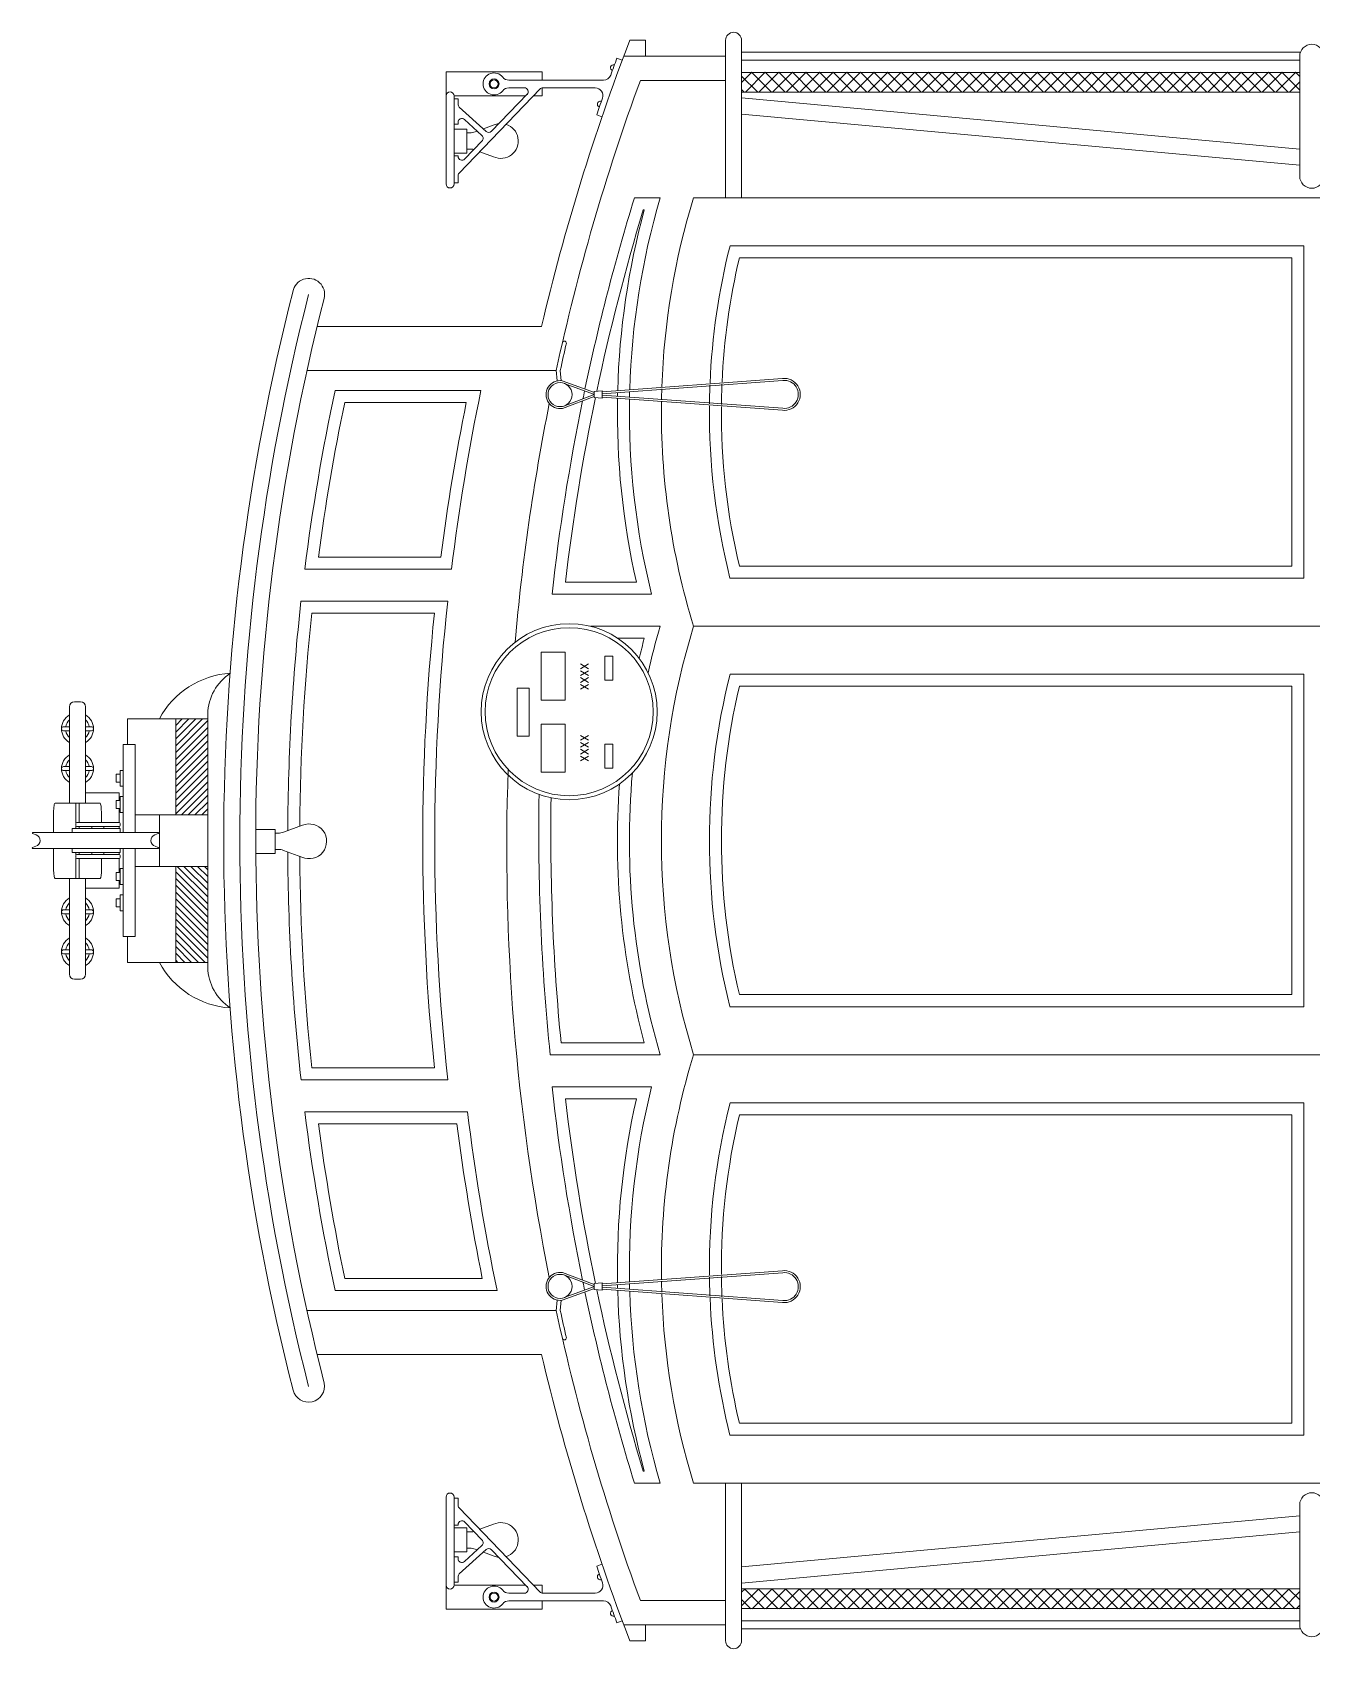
# Model space of a CAD drawing. Header units: inches. Extents: x 0 to 22, y 0 to 17.
# Drawn here: x 17.644 to 19.31, y 13.95 to 16.05 of the extents above; entities that cross this region are included whole.
import ezdxf
from ezdxf.enums import TextEntityAlignment as Align

# ---------------------------------------------------------------- set-up
doc = ezdxf.new("R2010")
doc.units = ezdxf.units.IN
doc.header["$LTSCALE"] = 100
doc.header["$MEASUREMENT"] = 0
doc.linetypes.add('CENTER', pattern=[2, 1.25, -0.25, 0.25, -0.25])
doc.layers.get('0').update_dxf_attribs({"lineweight": 0})
for name, color, linetype, lineweight in [('CARINTERIORBULKHEAD', 7, 'Continuous', 0), ('CARINTERIORCLERESTORY', 7, 'Continuous', 0), ('CARINTERIORREGISTER', 7, 'Continuous', 0), ('CARINTERIORSIDE', 7, 'Continuous', 0), ('CARINTERIORSTRAP', 7, 'Continuous', 0), ('CLERESTORY', 7, 'Continuous', 0), ('ROOFSIGN', 7, 'Continuous', 0), ('TROLLEYPOLE', 7, 'Continuous', 0)]:
    doc.layers.add(name, color=color, linetype=linetype, lineweight=lineweight)
doc.styles.add('STANDARD0', font='TXT.SHX')

# ---------------------------------------------------------------- blocks, each defined once
blk = doc.blocks.new('_X29')
at = {"color": 0, "linetype": 'Continuous'}
for p, q in [((18.5662, 14.0054), (18.5884, 14.0276)), ((18.5662, 14.023), (18.5707, 14.0276)), ((18.5783, 14.0016), (18.5662, 14.0137)), ((18.596, 14.0016), (18.5701, 14.0276)), ((18.5801, 14.0016), (18.6061, 14.0276)), ((18.6137, 14.0016), (18.5877, 14.0276)), ((18.5978, 14.0016), (18.6238, 14.0276)), ((18.6314, 14.0016), (18.6054, 14.0276)), ((18.6155, 14.0016), (18.6414, 14.0276)), ((18.649, 14.0016), (18.6231, 14.0276)), ((18.6332, 14.0016), (18.6591, 14.0276)), ((18.6667, 14.0016), (18.6408, 14.0276)), ((18.6508, 14.0016), (18.6768, 14.0276)), ((18.6844, 14.0016), (18.6584, 14.0276)), ((18.6685, 14.0016), (18.6945, 14.0276)), ((18.7021, 14.0016), (18.6761, 14.0276)), ((18.6862, 14.0016), (18.7121, 14.0276)), ((18.7198, 14.0016), (18.6938, 14.0276)), ((18.7039, 14.0016), (18.7298, 14.0276)), ((18.7374, 14.0016), (18.7115, 14.0276)), ((18.7215, 14.0016), (18.7475, 14.0276)), ((18.7551, 14.0016), (18.7292, 14.0276)), ((18.7392, 14.0016), (18.7652, 14.0276)), ((18.7728, 14.0016), (18.7468, 14.0276)), ((18.7569, 14.0016), (18.7829, 14.0276)), ((18.7905, 14.0016), (18.7645, 14.0276)), ((18.7746, 14.0016), (18.8005, 14.0276)), ((18.8081, 14.0016), (18.7822, 14.0276)), ((18.7923, 14.0016), (18.8182, 14.0276)), ((18.8258, 14.0016), (18.7999, 14.0276)), ((18.8099, 14.0016), (18.8359, 14.0276)), ((18.8435, 14.0016), (18.8175, 14.0276)), ((18.8276, 14.0016), (18.8536, 14.0276)), ((18.8612, 14.0016), (18.8352, 14.0276)), ((18.8453, 14.0016), (18.8712, 14.0276)), ((18.8789, 14.0016), (18.8529, 14.0276)), ((18.863, 14.0016), (18.8889, 14.0276)), ((18.8965, 14.0016), (18.8706, 14.0276)), ((18.8806, 14.0016), (18.9066, 14.0276)), ((18.9142, 14.0016), (18.8883, 14.0276)), ((18.8983, 14.0016), (18.9243, 14.0276)), ((18.9319, 14.0016), (18.9059, 14.0276)), ((18.916, 14.0016), (18.942, 14.0276)), ((18.9496, 14.0016), (18.9236, 14.0276)), ((18.9337, 14.0016), (18.9596, 14.0276)), ((18.9672, 14.0016), (18.9413, 14.0276)), ((18.9514, 14.0016), (18.9773, 14.0276)), ((18.9849, 14.0016), (18.959, 14.0276)), ((18.969, 14.0016), (18.995, 14.0276)), ((19.0026, 14.0016), (18.9766, 14.0276)), ((18.9867, 14.0016), (19.0127, 14.0276)), ((19.0203, 14.0016), (18.9943, 14.0276)), ((19.0044, 14.0016), (19.0303, 14.0276)), ((19.038, 14.0016), (19.012, 14.0276)), ((19.0221, 14.0016), (19.048, 14.0276)), ((19.0556, 14.0016), (19.0297, 14.0276)), ((19.0397, 14.0016), (19.0657, 14.0276)), ((19.0733, 14.0016), (19.0474, 14.0276)), ((19.0574, 14.0016), (19.0834, 14.0276)), ((19.091, 14.0016), (19.065, 14.0276)), ((19.0751, 14.0016), (19.1011, 14.0276)), ((19.1087, 14.0016), (19.0827, 14.0276)), ((19.0928, 14.0016), (19.1187, 14.0276)), ((19.1263, 14.0016), (19.1004, 14.0276)), ((19.1105, 14.0016), (19.1364, 14.0276)), ((19.144, 14.0016), (19.1181, 14.0276)), ((19.1281, 14.0016), (19.1541, 14.0276)), ((19.1617, 14.0016), (19.1357, 14.0276)), ((19.1458, 14.0016), (19.1718, 14.0276)), ((19.1794, 14.0016), (19.1534, 14.0276)), ((19.1635, 14.0016), (19.1894, 14.0276)), ((19.1971, 14.0016), (19.1711, 14.0276)), ((19.1812, 14.0016), (19.2071, 14.0276)), ((19.2147, 14.0016), (19.1888, 14.0276)), ((19.1988, 14.0016), (19.2248, 14.0276)), ((19.2324, 14.0016), (19.2065, 14.0276)), ((19.2165, 14.0016), (19.2425, 14.0276)), ((19.2501, 14.0016), (19.2241, 14.0276)), ((19.2342, 14.0016), (19.2602, 14.0276)), ((19.2678, 14.0016), (19.2418, 14.0276)), ((19.2519, 14.0016), (19.2778, 14.0276)), ((19.2854, 14.0016), (19.2595, 14.0276)), ((19.2696, 14.0016), (19.2917, 14.0238)), ((19.2917, 14.013), (19.2772, 14.0276)), ((19.2872, 14.0016), (19.2917, 14.0061))]:
    blk.add_line(p, q, dxfattribs=at)
blk = doc.blocks.new('_X30')
at = {"color": 0, "linetype": 'Continuous'}
for p, q in [((18.5662, 15.9853), (18.5793, 15.9984)), ((18.5874, 15.9724), (18.5662, 15.9936)), ((18.5711, 15.9724), (18.597, 15.9984)), ((18.6051, 15.9724), (18.5791, 15.9984)), ((18.5887, 15.9724), (18.6147, 15.9984)), ((18.6228, 15.9724), (18.5968, 15.9984)), ((18.6064, 15.9724), (18.6324, 15.9984)), ((18.6404, 15.9724), (18.6145, 15.9984)), ((18.6241, 15.9724), (18.65, 15.9984)), ((18.6581, 15.9724), (18.6322, 15.9984)), ((18.6418, 15.9724), (18.6677, 15.9984)), ((18.6758, 15.9724), (18.6498, 15.9984)), ((18.6594, 15.9724), (18.6854, 15.9984)), ((18.6935, 15.9724), (18.6675, 15.9984)), ((18.6771, 15.9724), (18.7031, 15.9984)), ((18.7112, 15.9724), (18.6852, 15.9984)), ((18.6948, 15.9724), (18.7207, 15.9984)), ((18.7288, 15.9724), (18.7029, 15.9984)), ((18.7125, 15.9724), (18.7384, 15.9984)), ((18.7465, 15.9724), (18.7206, 15.9984)), ((18.7302, 15.9724), (18.7561, 15.9984)), ((18.7642, 15.9724), (18.7382, 15.9984)), ((18.7478, 15.9724), (18.7738, 15.9984)), ((18.7819, 15.9724), (18.7559, 15.9984)), ((18.7655, 15.9724), (18.7915, 15.9984)), ((18.7995, 15.9724), (18.7736, 15.9984)), ((18.7832, 15.9724), (18.8091, 15.9984)), ((18.8172, 15.9724), (18.7913, 15.9984)), ((18.8009, 15.9724), (18.8268, 15.9984)), ((18.8349, 15.9724), (18.8089, 15.9984)), ((18.8185, 15.9724), (18.8445, 15.9984)), ((18.8526, 15.9724), (18.8266, 15.9984)), ((18.8362, 15.9724), (18.8622, 15.9984)), ((18.8703, 15.9724), (18.8443, 15.9984)), ((18.8539, 15.9724), (18.8798, 15.9984)), ((18.8879, 15.9724), (18.862, 15.9984)), ((18.8716, 15.9724), (18.8975, 15.9984)), ((18.9056, 15.9724), (18.8797, 15.9984)), ((18.8893, 15.9724), (18.9152, 15.9984)), ((18.9233, 15.9724), (18.8973, 15.9984)), ((18.9069, 15.9724), (18.9329, 15.9984)), ((18.941, 15.9724), (18.915, 15.9984)), ((18.9246, 15.9724), (18.9506, 15.9984)), ((18.9586, 15.9724), (18.9327, 15.9984)), ((18.9423, 15.9724), (18.9682, 15.9984)), ((18.9763, 15.9724), (18.9504, 15.9984)), ((18.96, 15.9724), (18.9859, 15.9984)), ((18.994, 15.9724), (18.968, 15.9984)), ((18.9776, 15.9724), (19.0036, 15.9984)), ((19.0117, 15.9724), (18.9857, 15.9984)), ((18.9953, 15.9724), (19.0213, 15.9984)), ((19.0294, 15.9724), (19.0034, 15.9984)), ((19.013, 15.9724), (19.0389, 15.9984)), ((19.047, 15.9724), (19.0211, 15.9984)), ((19.0307, 15.9724), (19.0566, 15.9984)), ((19.0647, 15.9724), (19.0388, 15.9984)), ((19.0483, 15.9724), (19.0743, 15.9984)), ((19.0824, 15.9724), (19.0564, 15.9984)), ((19.066, 15.9724), (19.092, 15.9984)), ((19.1001, 15.9724), (19.0741, 15.9984)), ((19.0837, 15.9724), (19.1097, 15.9984)), ((19.1177, 15.9724), (19.0918, 15.9984)), ((19.1014, 15.9724), (19.1273, 15.9984)), ((19.1354, 15.9724), (19.1095, 15.9984)), ((19.1191, 15.9724), (19.145, 15.9984)), ((19.1531, 15.9724), (19.1271, 15.9984)), ((19.1367, 15.9724), (19.1627, 15.9984)), ((19.1708, 15.9724), (19.1448, 15.9984)), ((19.1544, 15.9724), (19.1804, 15.9984)), ((19.1884, 15.9724), (19.1625, 15.9984)), ((19.1721, 15.9724), (19.198, 15.9984)), ((19.2061, 15.9724), (19.1802, 15.9984)), ((19.1898, 15.9724), (19.2157, 15.9984)), ((19.2238, 15.9724), (19.1979, 15.9984)), ((19.2074, 15.9724), (19.2334, 15.9984)), ((19.2415, 15.9724), (19.2155, 15.9984)), ((19.2251, 15.9724), (19.2511, 15.9984)), ((19.2592, 15.9724), (19.2332, 15.9984)), ((19.2428, 15.9724), (19.2688, 15.9984)), ((19.2768, 15.9724), (19.2509, 15.9984)), ((19.2605, 15.9724), (19.2864, 15.9984)), ((19.2917, 15.9752), (19.2686, 15.9984)), ((19.2917, 15.9929), (19.2862, 15.9984)), ((18.5697, 15.9724), (18.5662, 15.976)), ((19.2782, 15.9724), (19.2917, 15.986))]:
    blk.add_line(p, q, dxfattribs=at)
blk = doc.blocks.new('_X1')
at = {"color": 0, "linetype": 'Continuous'}
for p, q in [((16.7847, 15.318), (16.7431, 15.3596)), ((16.7847, 15.3268), (16.745, 15.3665)), ((16.7847, 15.3356), (16.7538, 15.3665)), ((16.7847, 15.3445), (16.7627, 15.3665)), ((16.7847, 15.3533), (16.7715, 15.3665)), ((16.7847, 15.3622), (16.7804, 15.3665)), ((16.7847, 15.3091), (16.7431, 15.3507)), ((16.7847, 15.3003), (16.7431, 15.3419)), ((16.7847, 15.2914), (16.7431, 15.333)), ((16.7847, 15.2826), (16.7431, 15.3242)), ((16.7847, 15.2738), (16.7431, 15.3154)), ((16.7847, 15.2649), (16.7431, 15.3065)), ((16.7847, 15.2561), (16.7431, 15.2977)), ((16.7847, 15.2473), (16.7431, 15.2889)), ((16.7814, 15.2417), (16.7431, 15.28)), ((16.7726, 15.2417), (16.7431, 15.2712)), ((16.7637, 15.2417), (16.7431, 15.2623)), ((16.7549, 15.2417), (16.7431, 15.2535)), ((16.7461, 15.2417), (16.7431, 15.2447))]:
    blk.add_line(p, q, dxfattribs=at)
blk = doc.blocks.new('_X0')
at = {"color": 0, "linetype": 'Continuous'}
for p, q in [((16.7431, 15.5233), (16.778, 15.5583)), ((16.7431, 15.5322), (16.7692, 15.5583)), ((16.7431, 15.541), (16.7604, 15.5583)), ((16.7431, 15.5498), (16.7515, 15.5583)), ((16.7431, 15.5145), (16.7847, 15.5561)), ((16.7431, 15.5056), (16.7847, 15.5472)), ((16.7431, 15.4968), (16.7847, 15.5384)), ((16.7431, 15.488), (16.7847, 15.5296)), ((16.7431, 15.4791), (16.7847, 15.5207)), ((16.7431, 15.4703), (16.7847, 15.5119)), ((16.7431, 15.4615), (16.7847, 15.5031)), ((16.7431, 15.4526), (16.7847, 15.4942)), ((16.7431, 15.4438), (16.7847, 15.4854)), ((16.7431, 15.4349), (16.7847, 15.4765)), ((16.7505, 15.4335), (16.7847, 15.4677)), ((16.7593, 15.4335), (16.7847, 15.4589)), ((16.7682, 15.4335), (16.7847, 15.45)), ((16.777, 15.4335), (16.7847, 15.4412))]:
    blk.add_line(p, q, dxfattribs=at)

msp = doc.modelspace()

# ---------------------------------------------------------------- linework, layer by layer
at = {"layer": 'CARINTERIORBULKHEAD', "linetype": 'Continuous'}
for p, q in [((18.4269, 15.83523), (18.46035, 15.83523)), ((18.43844, 15.81963), (18.43974, 15.81963)), ((18.50379, 15.83523), (19.35568, 15.83523)), ((18.55111, 15.77283), (19.29696, 15.77283)), ((18.56336, 15.75723), (19.28136, 15.75723)), ((18.55108, 15.34083), (19.29696, 15.34083)), ((18.56333, 15.35643), (19.28136, 15.35643)), ((18.31973, 15.32003), (18.44909, 15.32003)), ((18.33722, 15.33563), (18.42937, 15.33563)), ((18.36959, 15.27843), (18.46035, 15.27843)), ((18.50379, 15.27843), (19.98336, 15.27843)), ((18.40513, 15.26283), (18.43974, 15.26283)), ((18.55111, 15.21603), (19.29696, 15.21603)), ((18.56336, 15.20043), (19.28136, 15.20043)), ((18.56333, 14.79963), (19.28136, 14.79963)), ((18.55108, 14.78403), (19.29696, 14.78403)), ((18.33156, 14.73723), (18.43971, 14.73723)), ((18.31746, 14.72163), (18.46032, 14.72163)), ((18.50376, 14.72163), (19.98336, 14.72163)), ((18.31973, 14.67997), (18.44909, 14.67997)), ((18.33722, 14.66437), (18.42937, 14.66437)), ((18.55111, 14.65923), (19.29696, 14.65923)), ((18.56336, 14.64363), (19.28136, 14.64363)), ((18.55108, 14.22723), (19.29696, 14.22723)), ((18.56333, 14.24283), (19.28136, 14.24283)), ((18.43844, 14.18037), (18.43974, 14.18037)), ((18.4269, 14.16477), (18.46035, 14.16477)), ((18.50376, 14.16483), (19.35576, 14.16483))]:
    msp.add_line(p, q, dxfattribs=at)
at = {"layer": 'CARINTERIORBULKHEAD'}
for p, q in [((19.28136, 15.75723), (19.28136, 15.35643)), ((19.29696, 15.77283), (19.29696, 15.34083)), ((19.29696, 15.21603), (19.29696, 14.78403)), ((19.28136, 15.20043), (19.28136, 14.79963)), ((19.28136, 14.64363), (19.28136, 14.24283)), ((19.29696, 14.65923), (19.29696, 14.22723))]:
    msp.add_line(p, q, dxfattribs=at)
at = {"layer": 'CARINTERIORBULKHEAD', "color": 7, "linetype": 'Continuous'}
for centre, radius, start, end in [((21.10067, 15.01029), 2.79814, 162.85336, 168.1101), ((21.10067, 15.01029), 2.78254, 163.09026, 168.10218), ((19.40847, 15.55678), 1.00376, 164.81864, 178.39678), ((19.40847, 15.55678), 0.98816, 163.63255, 178.29796), ((19.40847, 15.55678), 0.94656, 162.89157, 178.0184), ((19.40847, 15.55678), 0.88416, 165.85555, 177.54938), ((19.40847, 15.55678), 0.86856, 166.65608, 177.42151), ((19.40847, 15.55678), 0.88416, 177.71883, 179.29164), ((19.40847, 15.55678), 0.86856, 177.59408, 179.36073), ((21.10067, 15.01029), 2.83974, 168.6777, 175.00318), ((21.10067, 15.01029), 2.79814, 168.43307, 173.64456), ((21.10067, 15.01029), 2.78254, 168.27817, 173.28545), ((19.40847, 15.55678), 1.00376, 178.98171, 192.72735), ((19.40847, 15.55678), 1.00376, 178.54561, 178.83346), ((19.40847, 15.55678), 0.98816, 179.03755, 193.86156), ((19.40847, 15.55678), 0.98816, 178.44919, 178.88692), ((19.40847, 15.55678), 0.94656, 179.19544, 197.10085), ((19.40847, 15.55678), 0.94656, 178.17643, 179.03812), ((19.40847, 15.55678), 0.88416, 179.46022, 194.13645), ((19.40847, 15.55678), 0.86856, 179.53237, 193.33581), ((19.40847, 14.99998), 0.98816, 163.63255, 167.25456), ((19.40847, 14.99998), 0.94656, 162.89157, 197.10085), ((19.40847, 14.99998), 1.00376, 164.81864, 166.35626), ((19.40847, 14.99998), 0.88416, 165.85555, 194.13645), ((19.40847, 14.99998), 0.86856, 166.65608, 193.33581), ((21.10067, 14.98971), 2.83974, 177.92994, 191.3223), ((19.40847, 14.99998), 0.98816, 174.90057, 196.36021), ((19.40847, 14.99998), 1.00376, 175.79887, 195.17428), ((21.10067, 15.01029), 2.79814, 178.98457, 185.92119), ((21.10067, 15.01029), 2.78254, 179.07011, 185.63164), ((19.40847, 14.44318), 0.94656, 162.89157, 180.80154), ((21.10067, 14.98971), 2.79814, -173.64456, -168.43307), ((21.10067, 14.98971), 2.78254, -173.28545, -168.27817), ((19.40847, 14.44322), 1.00376, 167.27265, 181.01829), ((19.40847, 14.44322), 0.98816, 166.13844, 180.96245), ((19.40847, 14.44318), 0.88416, 165.85555, 180.53656), ((19.40847, 14.44318), 0.86856, 166.65608, 180.46435), ((19.40847, 14.44318), 0.86856, -179.36401, -177.59738), ((21.10067, 14.98971), 2.79814, -168.1101, -162.85336), ((21.10067, 14.98971), 2.78254, -168.10218, -163.09026), ((19.40847, 14.44322), 1.00376, -178.83346, -178.54561), ((19.40847, 14.44322), 1.00376, -178.39678, -164.81864), ((19.40847, 14.44322), 0.98816, -178.88692, -178.44919), ((19.40847, 14.44322), 0.98816, -178.29796, -163.63255), ((19.40847, 14.44318), 0.94656, -179.04113, -178.17946), ((19.40847, 14.44318), 0.88416, -179.29487, -177.72207), ((19.40847, 14.44318), 0.94656, -178.02143, -162.89915), ((19.40847, 14.44318), 0.88416, -177.55262, -165.86355), ((19.40847, 14.44318), 0.86856, -177.42482, -166.66419)]:
    msp.add_arc(centre, radius, start, end, dxfattribs=at)
at = {"layer": 'CARINTERIORCLERESTORY', "color": 7, "linetype": 'Continuous'}
for p, q in [((18.42074, 16.03999), (18.4414, 16.03999)), ((18.4414, 16.03999), (18.4414, 16.01919)), ((18.01446, 15.66819), (18.30613, 15.66819)), ((18.00121, 15.61099), (18.32519, 15.61099)), ((18.03766, 15.58499), (18.2274, 15.58499)), ((18.05033, 15.56939), (18.2083, 15.56939)), ((18.01613, 15.36819), (18.17524, 15.36819)), ((17.99838, 15.35259), (18.189, 15.35259)), ((17.99344, 15.31099), (18.18418, 15.31099)), ((18.00744, 15.29539), (18.16684, 15.29539)), ((17.99345, 14.68899), (18.1842, 14.68899)), ((18.00745, 14.70459), (18.16687, 14.70459)), ((17.99839, 14.64739), (18.20983, 14.64739)), ((18.01614, 14.63179), (18.19607, 14.63179)), ((18.03769, 14.41499), (18.24825, 14.41499)), ((18.05035, 14.43059), (18.22914, 14.43059)), ((18.01449, 14.33179), (18.30614, 14.33179)), ((18.4414, 13.96001), (18.4414, 13.98081)), ((18.42074, 13.96001), (18.4414, 13.96001))]:
    msp.add_line(p, q, dxfattribs=at)
at = {"layer": 'CARINTERIORCLERESTORY', "linetype": 'Continuous'}
for p, q in [((18.03769, 14.41501), (18.24825, 14.41501)), ((18.00124, 14.38901), (18.32519, 14.38901))]:
    msp.add_line(p, q, dxfattribs=at)
at = {"layer": 'CARINTERIORCLERESTORY', "color": 7, "linetype": 'Continuous'}
for centre, radius, start, end in [((21.10067, 15.01029), 2.87094, 158.98196, 166.75254), ((21.10067, 15.01029), 2.83974, 159.86148, 167.78784), ((20.76995, 15.00005), 2.87695, 165.61866, 194.38321), ((20.76996, 15.00005), 2.85615, 165.61767, 194.38432), ((20.76996, 15.00005), 2.83535, 165.61369, 194.40214), ((20.79076, 15.00005), 2.81455, 168.00501, 172.8045), ((20.79076, 15.00005), 2.79895, 168.26351, 172.44217), ((21.04489, 15.00011), 2.89315, 168.65193, 172.69072), ((21.04489, 15.00011), 2.87755, 168.27253, 172.96396), ((20.79076, 15.00005), 2.81455, 173.65731, 179.74174), ((20.79076, 15.00005), 2.79895, 173.94304, 179.62264), ((21.04489, 15.00011), 2.89315, 174.14206, 185.86264), ((21.04489, 15.00011), 2.87755, 173.79783, 186.2069), ((20.79076, 15.00005), 2.81455, -179.6978, -173.65474), ((20.79076, 15.00005), 2.79895, -179.57842, -173.94046), ((20.79076, 15.00005), 2.81455, -172.80194, -168.00291), ((21.06569, 15.00011), 2.87755, -172.95922, -168.26773), ((20.79076, 15.00005), 2.79895, -172.43958, -168.26089), ((21.06569, 15.00011), 2.89315, -172.68601, -168.64716), ((21.10067, 14.98971), 2.83974, -167.78784, -159.86148), ((21.10067, 14.98971), 2.87094, -166.75254, -158.98196)]:
    msp.add_arc(centre, radius, start, end, dxfattribs=at)
at = {"layer": 'CARINTERIORREGISTER', "color": 7, "linetype": 'Continuous'}
for p, q in [((18.30565, 15.24495), (18.33685, 15.24495)), ((18.30565, 15.24495), (18.30565, 15.18255)), ((18.33685, 15.24495), (18.33685, 15.18255)), ((18.38821, 15.23975), (18.39861, 15.23975)), ((18.38821, 15.23975), (18.38821, 15.20855)), ((18.39861, 15.23975), (18.39861, 15.20855)), ((18.27445, 15.19815), (18.29005, 15.19815)), ((18.27445, 15.19815), (18.27445, 15.13575)), ((18.29005, 15.19815), (18.29005, 15.13575)), ((18.38821, 15.20855), (18.39861, 15.20855)), ((18.30565, 15.18255), (18.33685, 15.18255)), ((18.30565, 15.15135), (18.33685, 15.15135)), ((18.30565, 15.15135), (18.30565, 15.08895)), ((18.33685, 15.15135), (18.33685, 15.08895)), ((18.27445, 15.13575), (18.29005, 15.13575)), ((18.38821, 15.12535), (18.39861, 15.12535)), ((18.38821, 15.12535), (18.38821, 15.09415)), ((18.39861, 15.12535), (18.39861, 15.09415)), ((18.30565, 15.08895), (18.33685, 15.08895)), ((18.38821, 15.09415), (18.39861, 15.09415))]:
    msp.add_line(p, q, dxfattribs=at)
for radius in [0.1144, 0.1092]:
    msp.add_circle((18.34205, 15.1674), radius, dxfattribs=at)
at = {"layer": 'CARINTERIORSIDE', "color": 7, "linetype": 'Continuous'}
for p, q in [((18.5454, 16.03999), (18.5454, 15.83523)), ((18.5662, 16.03999), (18.5662, 15.83523)), ((18.5454, 13.96001), (18.5454, 14.16483)), ((18.5662, 13.96001), (18.5662, 14.16483))]:
    msp.add_line(p, q, dxfattribs=at)
at = {"layer": 'CARINTERIORSIDE', "linetype": 'Continuous'}
for p, q in [((18.41285, 16.01919), (18.5454, 16.01919)), ((18.5662, 16.02443), (19.29171, 16.02443)), ((18.5662, 16.01403), (19.29171, 16.01403)), ((18.43455, 15.98799), (18.5454, 15.98799)), ((18.5662, 15.99839), (19.29171, 15.99839)), ((18.5662, 15.97243), (19.29171, 15.97243)), ((18.5662, 15.96511), (19.29171, 15.89874)), ((18.5662, 15.94423), (19.29171, 15.87785)), ((18.5662, 14.05577), (19.29171, 14.12215)), ((18.5662, 14.03489), (19.29171, 14.10126)), ((18.5662, 14.02757), (19.29171, 14.02757)), ((18.43455, 14.01201), (18.5454, 14.01201)), ((18.5662, 14.00161), (19.29171, 14.00161)), ((18.41285, 13.98081), (18.5454, 13.98081)), ((18.5662, 13.98597), (19.29171, 13.98597)), ((18.5662, 13.97557), (19.29171, 13.97557))]:
    msp.add_line(p, q, dxfattribs=at)
at = {"layer": 'CARINTERIORSIDE'}
for p, q in [((19.29171, 16.01919), (19.29171, 15.86331)), ((19.29171, 13.98081), (19.29171, 14.13669))]:
    msp.add_line(p, q, dxfattribs=at)
at = {"layer": 'CARINTERIORSIDE', "color": 7, "linetype": 'Continuous'}
for centre, start, end in [((18.5558, 16.03999), 0, 180), ((18.5558, 13.96001), 180, 360)]:
    msp.add_arc(centre, 0.0104, start, end, dxfattribs=at)
at = {"layer": 'CARINTERIORSIDE'}
for centre, start, end in [((19.30731, 16.01919), 0, 180), ((19.30731, 15.86331), 180, 360), ((19.30731, 14.13669), 0, 180), ((19.30731, 13.98081), 180, 360)]:
    msp.add_arc(centre, 0.0156, start, end, dxfattribs=at)
at = {"layer": 'CARINTERIORSTRAP', "color": 7, "linetype": 'Continuous'}
for p, q in [((18.32527, 15.61134), (18.32632, 15.59726)), ((18.3305, 15.61091), (18.33148, 15.59763)), ((18.37474, 15.57571), (18.37474, 15.5837)), ((18.38514, 15.57488), (18.38514, 15.58455)), ((18.37474, 14.42429), (18.37474, 14.4163)), ((18.38514, 14.42512), (18.38514, 14.41545)), ((18.32527, 14.38866), (18.32632, 14.40274)), ((18.32527, 14.38866), (18.32632, 14.40274)), ((18.3305, 14.38909), (18.33148, 14.40237)), ((18.3305, 14.38909), (18.33148, 14.40237))]:
    msp.add_line(p, q, dxfattribs=at)
at = {"layer": 'CARINTERIORSTRAP', "linetype": 'Continuous'}
for p, q in [((18.333, 15.59745), (18.37477, 15.5824)), ((18.33548, 15.59414), (18.37477, 15.5798)), ((18.38514, 15.58324), (18.61943, 15.60054)), ((18.38514, 15.58064), (18.61978, 15.59796)), ((18.33351, 15.56159), (18.37474, 15.57717)), ((18.33511, 15.56468), (18.37474, 15.57977)), ((18.37474, 15.5837), (18.38514, 15.58455)), ((18.37474, 15.57571), (18.38514, 15.57488)), ((18.38514, 15.57878), (18.61964, 15.56178)), ((18.38514, 15.57618), (18.6193, 15.5592)), ((18.33351, 14.43841), (18.37474, 14.42283)), ((18.33511, 14.43532), (18.3744, 14.42036)), ((18.38514, 14.42382), (18.6193, 14.4408)), ((18.38514, 14.42122), (18.61964, 14.43822)), ((18.333, 14.40255), (18.37477, 14.4176)), ((18.33548, 14.40586), (18.37477, 14.4202)), ((18.37474, 14.42429), (18.38514, 14.42512)), ((18.37474, 14.4163), (18.38514, 14.41545)), ((18.38514, 14.41936), (18.61978, 14.40204)), ((18.38514, 14.41676), (18.61943, 14.39946))]:
    msp.add_line(p, q, dxfattribs=at)
at = {"layer": 'CARINTERIORSTRAP', "color": 7, "linetype": 'Continuous'}
for centre in [(18.33017, 15.57948), (18.33017, 14.42052)]:
    msp.add_circle(centre, 0.0156, dxfattribs=at)
for centre, radius, start, end in [((21.10067, 15.01029), 2.83454, 167.03338, 167.76671), ((18.3358, 15.64654), 0.00262, -4.80951, 174.58026), ((18.33017, 15.57948), 0.0182, 81.06222, 280.57634), ((18.62172, 15.57986), 0.0208, -96.69314, 96.31672), ((18.62172, 15.57986), 0.0182, -96.58895, 96.13904), ((21.10067, 15.01029), 2.79814, 168.15952, 168.37508), ((18.33017, 14.42052), 0.0182, 79.42366, 278.93778), ((18.62172, 14.42014), 0.0208, -96.31672, 96.69314), ((18.62172, 14.42014), 0.0182, -96.13904, 96.58895), ((21.10067, 14.98971), 2.79814, -168.37508, -168.15952), ((21.10067, 14.98971), 2.83454, -167.76671, -167.03338), ((18.3358, 14.35346), 0.00262, -174.58026, 4.80951)]:
    msp.add_arc(centre, radius, start, end, dxfattribs=at)
at = {"layer": 'CLERESTORY', "color": 7, "linetype": 'CENTER'}
for p, q in [((17.76797, 15.15817), (17.87214, 15.15817)), ((17.77796, 15.03337), (17.87214, 15.03337)), ((17.77796, 14.96637), (17.87214, 14.96637)), ((17.76797, 14.84157), (17.87214, 14.84157))]:
    msp.add_line(p, q, dxfattribs=at)
at = {"layer": 'CLERESTORY', "color": 7, "linetype": 'Continuous'}
for p, q in [((17.76797, 15.12456), (17.76797, 15.15817)), ((17.83054, 15.03337), (17.83054, 15.15817)), ((17.87214, 14.83512), (17.87214, 15.16465)), ((17.80957, 14.96637), (17.80957, 15.03337)), ((17.83054, 14.84157), (17.83054, 14.96637)), ((17.76797, 14.84157), (17.76797, 14.87536))]:
    msp.add_line(p, q, dxfattribs=at)
for centre, radius, start, end in [((17.90868, 15.105), 0.11262, 93.66757, 151.84023), ((17.93791, 15.16257), 0.0658, 123.69989, 178.18948), ((17.90868, 14.89476), 0.11262, -151.84023, -93.66757), ((17.93791, 14.83719), 0.0658, -178.19807, -123.69989)]:
    msp.add_arc(centre, radius, start, end, dxfattribs=at)
at = {"layer": 'ROOFSIGN', "color": 7, "linetype": 'Continuous'}
for p, q in [((18.40414, 16.01676), (18.411, 16.01427)), ((18.37779, 15.94312), (18.38456, 15.94067)), ((18.37779, 14.05688), (18.38456, 14.05933)), ((18.40414, 13.98324), (18.411, 13.98573))]:
    msp.add_line(p, q, dxfattribs=at)
at = {"layer": 'ROOFSIGN'}
for p, q in [((18.18197, 15.99887), (18.18197, 15.96767)), ((18.30677, 15.99887), (18.30677, 15.98827)), ((18.18197, 15.96767), (18.18197, 15.85327)), ((18.19237, 15.96767), (18.19237, 15.85327)), ((18.30421, 15.97674), (18.19896, 15.86724)), ((18.28738, 15.9698), (18.24108, 15.92183)), ((18.30677, 15.97816), (18.30677, 15.96767)), ((18.19757, 15.96387), (18.19757, 15.95701)), ((18.23412, 15.9216), (18.1992, 15.95331)), ((18.19757, 15.93343), (18.19757, 15.93106)), ((18.22867, 15.91637), (18.20594, 15.93712)), ((18.20909, 15.92472), (18.20909, 15.89352)), ((18.2289, 15.90921), (18.20616, 15.88565)), ((18.19757, 15.88968), (18.19757, 15.88912)), ((18.19757, 15.86377), (18.19757, 15.85497)), ((17.95998, 15.01447), (17.95998, 14.98327)), ((18.18197, 14.03233), (18.18197, 14.14673)), ((18.19237, 14.03233), (18.19237, 14.14673)), ((18.19757, 14.13623), (18.19757, 14.14503)), ((18.30421, 14.02326), (18.19896, 14.13276)), ((18.19757, 14.11032), (18.19757, 14.11088)), ((18.2289, 14.09079), (18.20616, 14.11435)), ((18.20909, 14.07528), (18.20909, 14.10648)), ((18.23412, 14.0784), (18.1992, 14.04669)), ((18.22867, 14.08363), (18.20594, 14.06288)), ((18.28738, 14.0302), (18.24108, 14.07817)), ((18.19757, 14.06657), (18.19757, 14.06894)), ((18.19757, 14.03613), (18.19757, 14.04299)), ((18.18197, 14.00113), (18.18197, 14.03233)), ((18.30677, 14.02184), (18.30677, 14.03233)), ((18.30677, 14.00113), (18.30677, 14.01173))]:
    msp.add_line(p, q, dxfattribs=at)
at = {"layer": 'ROOFSIGN', "linetype": 'Continuous'}
for p, q in [((18.18197, 15.99887), (18.30677, 15.99887)), ((18.26354, 15.98827), (18.38667, 15.98827)), ((18.19237, 15.96767), (18.28546, 15.96767)), ((18.26346, 15.97827), (18.28378, 15.97827)), ((18.26621, 15.97827), (18.28378, 15.97827)), ((18.29593, 15.96767), (18.30677, 15.96767)), ((18.30778, 15.97827), (18.37594, 15.97827)), ((18.19237, 15.96387), (18.19757, 15.96387)), ((18.19237, 15.93106), (18.19757, 15.93106)), ((18.19237, 15.92472), (18.20909, 15.92472)), ((18.2305, 15.92488), (18.24441, 15.93)), ((18.20909, 15.91974), (18.21279, 15.91974)), ((18.21997, 15.92101), (18.22255, 15.92196)), ((18.19237, 15.89352), (18.20909, 15.89352)), ((18.19237, 15.88968), (18.19757, 15.88968)), ((18.20909, 15.89872), (18.21279, 15.89872)), ((18.2259, 15.89526), (18.24374, 15.8887)), ((18.19237, 15.85497), (18.19757, 15.85497)), ((17.93494, 15.01447), (17.95998, 15.01447)), ((17.95998, 15.00948), (17.96368, 15.00948)), ((17.97086, 15.01076), (17.99529, 15.01974)), ((17.93494, 14.98327), (17.95998, 14.98327)), ((17.95998, 14.98847), (17.96368, 14.98847)), ((17.97086, 14.98719), (17.99463, 14.97845)), ((18.19237, 14.14503), (18.19757, 14.14503)), ((18.19237, 14.11032), (18.19757, 14.11032)), ((18.19237, 14.10648), (18.20909, 14.10648)), ((18.20909, 14.10128), (18.21279, 14.10128)), ((18.2259, 14.10474), (18.24374, 14.1113)), ((18.19237, 14.07528), (18.20909, 14.07528)), ((18.20909, 14.08026), (18.21279, 14.08026)), ((18.21997, 14.07899), (18.22255, 14.07804)), ((18.19237, 14.06894), (18.19757, 14.06894)), ((18.2305, 14.07512), (18.24441, 14.07)), ((18.19237, 14.03613), (18.19757, 14.03613)), ((18.19237, 14.03233), (18.28546, 14.03233)), ((18.26346, 14.02173), (18.28378, 14.02173)), ((18.26621, 14.02173), (18.28378, 14.02173)), ((18.29593, 14.03233), (18.30677, 14.03233)), ((18.30778, 14.02173), (18.37594, 14.02173)), ((18.18197, 14.00113), (18.30677, 14.00113)), ((18.26354, 14.01173), (18.38667, 14.01173))]:
    msp.add_line(p, q, dxfattribs=at)
for centre, radius in [((18.24438, 15.98332), 0.0065), ((18.24435, 15.98327), 0.0052), ((18.24438, 14.01668), 0.0065), ((18.24435, 14.01673), 0.0052)]:
    msp.add_circle(centre, radius, dxfattribs=at)
at = {"layer": 'ROOFSIGN', "color": 7, "linetype": 'Continuous'}
for centre, radius, start, end in [((18.39953, 16.00428), 0.0039, 69.99466, 249.59932), ((21.10067, 15.01029), 2.87824, 159.53225, 159.99692), ((18.38667, 15.99827), 0.01, -90, -20.00308), ((18.37594, 15.96827), 0.01, -19.37101, 90), ((21.10067, 15.01029), 2.87824, 160.62899, 161.08913), ((18.38257, 15.95704), 0.0039, 69.57486, 251.88234), ((18.00339, 15.70977), 0.0208, -14.64281, 170.54446), ((18.00325, 14.2909), 0.02084, -165.39564, 10.85909), ((21.10067, 14.98971), 2.87824, -161.08913, -160.62899), ((18.37594, 14.03173), 0.01, -90, 19.37101), ((18.38257, 14.04296), 0.0039, 108.11766, 290.42514), ((18.38667, 14.00173), 0.01, 20.00308, 90), ((18.39953, 13.99572), 0.0039, 110.40068, 290.00534), ((21.10067, 14.98971), 2.87824, -159.99692, -159.53225)]:
    msp.add_arc(centre, radius, start, end, dxfattribs=at)
at = {"layer": 'ROOFSIGN', "linetype": 'Continuous'}
for centre, radius, start, end in [((18.24438, 15.98332), 0.0143, 37.96969, 321.73326), ((18.26354, 15.99827), 0.01, -142.03031, -90), ((18.26346, 15.96827), 0.01, 90, 141.73326), ((18.28378, 15.97327), 0.005, -43.98377, 90), ((18.30781, 15.97327), 0.005, 90, 136.13492), ((18.25326, 15.9092), 0.0226, -114.90043, 72.58197), ((18.25326, 15.9092), 0.0226, 96.87815, 113.05361), ((18.21279, 15.94054), 0.0208, -90, -69.81326), ((18.21279, 15.87792), 0.0208, 75.19023, 90), ((18.00414, 14.99895), 0.0226, -114.90043, 113.05361), ((17.96368, 15.03028), 0.0208, -90, -69.81326), ((17.96368, 14.96767), 0.0208, 69.81326, 90), ((18.21279, 14.12208), 0.0208, -90, -75.19023), ((18.25326, 14.0908), 0.0226, -72.58197, 114.90043), ((18.21279, 14.05946), 0.0208, 69.81326, 90), ((18.25326, 14.0908), 0.0226, -113.05361, -96.87815), ((18.24438, 14.01668), 0.0143, 38.26674, 322.03031), ((18.26346, 14.03173), 0.01, -141.73326, -90), ((18.28378, 14.02673), 0.005, -90, 43.98377), ((18.30781, 14.02673), 0.005, -136.13492, -90), ((18.26354, 14.00173), 0.01, 90, 142.03031)]:
    msp.add_arc(centre, radius, start, end, dxfattribs=at)
at = {"layer": 'ROOFSIGN'}
for centre, radius, start, end in [((18.18717, 15.96767), 0.0052, 0, 180), ((18.20257, 15.95701), 0.005, 180, 227.75503), ((18.20257, 15.93343), 0.005, 47.61569, 180), ((18.2253, 15.91268), 0.005, -43.98377, 47.61569), ((18.23748, 15.9253), 0.005, -132.24497, -43.98377), ((18.20257, 15.88912), 0.005, 180, 316.01623), ((18.20257, 15.86377), 0.005, 136.13492, 180), ((18.18717, 15.85327), 0.0052, 180, 360), ((18.18717, 14.14673), 0.0052, 0, 180), ((18.20257, 14.13623), 0.005, 180, 223.86508), ((18.20257, 14.11088), 0.005, 43.98377, 180), ((18.2253, 14.08732), 0.005, -47.61569, 43.98377), ((18.23748, 14.0747), 0.005, 43.98377, 132.24497), ((18.20257, 14.06657), 0.005, 180, 312.38431), ((18.20257, 14.04299), 0.005, 132.24497, 180), ((18.18717, 14.03233), 0.0052, 180, 360)]:
    msp.add_arc(centre, radius, start, end, dxfattribs=at)
at = {"layer": 'TROLLEYPOLE'}
for p, q in [((17.69254, 15.17371), (17.69254, 15.04858)), ((17.71331, 15.17371), (17.71331, 15.04858)), ((17.76236, 15.12456), (17.76236, 15.01031)), ((17.77796, 15.12456), (17.77796, 15.01031)), ((17.75327, 15.07564), (17.75327, 15.08602)), ((17.75847, 15.07042), (17.75847, 15.09119)), ((17.75327, 15.04144), (17.75327, 15.05182)), ((17.75717, 15.06197), (17.75717, 15.05182)), ((17.75847, 15.03623), (17.75847, 15.05699)), ((17.75717, 15.04144), (17.75717, 15.02329)), ((17.75717, 15.01809), (17.75717, 15.0155)), ((17.75717, 14.98435), (17.75717, 14.98175)), ((17.76236, 14.98954), (17.76236, 14.87536)), ((17.77796, 14.98954), (17.77796, 14.87536)), ((17.75327, 14.95841), (17.75327, 14.94803)), ((17.75717, 14.97656), (17.75717, 14.95841)), ((17.75847, 14.96362), (17.75847, 14.94286)), ((17.69254, 14.95078), (17.69254, 14.82619)), ((17.71331, 14.95078), (17.71331, 14.82619)), ((17.75717, 14.94803), (17.75717, 14.93804)), ((17.75327, 14.92421), (17.75327, 14.91383)), ((17.75847, 14.92943), (17.75847, 14.90866))]:
    msp.add_line(p, q, dxfattribs=at)
at = {"layer": 'TROLLEYPOLE', "linetype": 'Continuous'}
for p, q in [((17.69903, 15.1802), (17.70682, 15.1802)), ((17.69254, 15.14789), (17.68494, 15.14789)), ((17.72091, 15.14789), (17.71331, 15.14789)), ((17.69254, 15.1427), (17.68494, 15.1427)), ((17.72091, 15.1427), (17.71331, 15.1427)), ((17.77796, 15.12456), (17.76236, 15.12456)), ((17.69254, 15.09597), (17.68494, 15.09597)), ((17.69254, 15.09078), (17.68494, 15.09078)), ((17.72091, 15.09597), (17.71331, 15.09597)), ((17.72091, 15.09078), (17.71331, 15.09078)), ((17.75847, 15.08602), (17.75327, 15.08602)), ((17.75847, 15.09119), (17.76236, 15.09119)), ((17.75847, 15.07564), (17.75327, 15.07564)), ((17.75847, 15.07042), (17.76236, 15.07042)), ((17.67369, 15.04858), (17.7324, 15.04858)), ((17.70097, 15.02286), (17.70097, 15.04858)), ((17.70488, 15.02329), (17.70488, 15.04858)), ((17.71331, 15.06197), (17.75717, 15.06197)), ((17.75847, 15.05182), (17.75327, 15.05182)), ((17.75847, 15.05699), (17.76236, 15.05699)), ((17.67177, 15.01031), (17.67177, 15.03623)), ((17.70064, 15.01939), (17.70064, 15.02199)), ((17.75713, 15.02329), (17.70194, 15.02329)), ((17.73405, 15.02329), (17.73405, 15.03665)), ((17.75847, 15.04144), (17.75327, 15.04144)), ((17.75843, 15.01939), (17.75843, 15.02199)), ((17.75847, 15.03623), (17.76236, 15.03623)), ((17.64463, 15.00906), (17.64901, 15.0073)), ((17.72728, 15.01031), (17.64487, 15.01031)), ((17.75843, 15.0155), (17.69613, 15.0155)), ((17.69613, 15.01031), (17.69613, 15.0155)), ((17.70097, 15.01548), (17.70097, 15.01852)), ((17.75713, 15.01809), (17.70194, 15.01809)), ((17.70488, 15.01538), (17.70488, 15.01809)), ((17.72173, 15.0155), (17.72173, 15.01809)), ((17.72728, 15.01031), (17.80767, 15.01031)), ((17.73733, 15.0155), (17.73733, 15.01809)), ((17.75843, 15.01031), (17.75843, 15.0155)), ((17.80792, 15.00906), (17.80354, 15.0073)), ((17.64461, 14.99079), (17.64874, 14.99246)), ((17.72728, 14.98954), (17.64485, 14.98954)), ((17.67177, 14.96201), (17.67177, 14.98954)), ((17.69613, 14.98435), (17.69613, 14.98954)), ((17.75843, 14.98435), (17.69613, 14.98435)), ((17.70064, 14.97786), (17.70064, 14.98045)), ((17.70097, 14.98132), (17.70097, 14.98433)), ((17.75713, 14.98175), (17.70194, 14.98175)), ((17.70488, 14.98175), (17.70488, 14.98435)), ((17.72173, 14.98175), (17.72173, 14.98435)), ((17.72728, 14.98954), (17.8077, 14.98954)), ((17.73733, 14.98175), (17.73733, 14.98435)), ((17.75843, 14.98435), (17.75843, 14.98954)), ((17.75843, 14.97786), (17.75843, 14.98045)), ((17.80794, 14.99079), (17.80381, 14.99246)), ((17.70097, 14.95078), (17.70097, 14.97699)), ((17.75713, 14.97656), (17.70194, 14.97656)), ((17.70488, 14.95078), (17.70488, 14.97656)), ((17.73405, 14.96272), (17.73405, 14.97656)), ((17.75847, 14.95841), (17.75327, 14.95841)), ((17.75847, 14.96362), (17.76236, 14.96362)), ((17.67373, 14.95078), (17.73251, 14.95078)), ((17.71331, 14.93804), (17.75717, 14.93804)), ((17.75847, 14.94803), (17.75327, 14.94803)), ((17.75847, 14.94286), (17.76236, 14.94286)), ((17.75847, 14.92421), (17.75327, 14.92421)), ((17.75847, 14.92943), (17.76236, 14.92943)), ((17.69254, 14.90992), (17.68494, 14.90992)), ((17.69254, 14.90473), (17.68494, 14.90473)), ((17.72091, 14.90992), (17.71331, 14.90992)), ((17.72091, 14.90473), (17.71331, 14.90473)), ((17.75847, 14.91383), (17.75327, 14.91383)), ((17.75847, 14.90866), (17.76236, 14.90866)), ((17.77793, 14.87536), (17.76236, 14.87536)), ((17.69254, 14.85801), (17.68494, 14.85801)), ((17.69254, 14.85281), (17.68494, 14.85281)), ((17.72091, 14.85801), (17.71331, 14.85801)), ((17.72091, 14.85281), (17.71331, 14.85281)), ((17.69903, 14.8197), (17.70682, 14.8197))]:
    msp.add_line(p, q, dxfattribs=at)
for centre, radius, start, end in [((17.69903, 15.17371), 0.00649, 90, 180), ((17.70682, 15.17371), 0.00649, 0, 90), ((17.70292, 15.14529), 0.02077, 120, 240), ((17.68494, 15.14529), 0.0026, 90, 270), ((17.70292, 15.14529), 0.01558, 131.81031, 170.40593), ((17.70292, 15.14529), 0.02077, -60, 60), ((17.70292, 15.14529), 0.01558, 9.59407, 48.18969), ((17.72091, 15.14529), 0.0026, -90, 90), ((17.70292, 15.14529), 0.01558, -170.40593, -131.81031), ((17.70292, 15.14529), 0.01558, -48.18969, -9.59407), ((17.70292, 15.09337), 0.02077, 120, 240), ((17.70292, 15.09337), 0.01558, 131.81031, 170.40593), ((17.70292, 15.09337), 0.02077, -60, 60), ((17.70292, 15.09337), 0.01558, 9.59407, 48.18969), ((17.68494, 15.09337), 0.0026, 90, 270), ((17.70292, 15.09337), 0.01558, -170.40593, -131.81031), ((17.70292, 15.09337), 0.01558, -48.18969, -9.59407), ((17.72091, 15.09337), 0.0026, -90, 90), ((17.70194, 15.02199), 0.0013, 90, 180), ((17.75713, 15.02199), 0.0013, 0, 90), ((17.64487, 15.00966), 0.000649, 90, 248.18578), ((17.64655, 14.99992), 0.00778, -73.69488, 71.61541), ((17.70194, 15.01939), 0.0013, 180, 270), ((17.75713, 15.01939), 0.0013, -90, 0), ((17.80599, 14.99992), 0.00778, 108.38459, 253.69488), ((17.80767, 15.00966), 0.000649, -68.18578, 90), ((17.64485, 14.99019), 0.000649, 111.97581, 270), ((17.70194, 14.98045), 0.0013, 90, 180), ((17.75713, 14.98045), 0.0013, 0, 90), ((17.8077, 14.99019), 0.000649, -90, 68.02419), ((17.70194, 14.97786), 0.0013, 180, 270), ((17.75713, 14.97786), 0.0013, -90, 0), ((17.70292, 14.90733), 0.02077, 120, 240), ((17.70292, 14.90733), 0.01558, 131.81031, 170.40593), ((17.70292, 14.90733), 0.02077, -60, 60), ((17.70292, 14.90733), 0.01558, 9.59407, 48.18969), ((17.68494, 14.90733), 0.0026, 90, 270), ((17.70292, 14.90733), 0.01558, -170.40593, -131.81031), ((17.70292, 14.90733), 0.01558, -48.18969, -9.59407), ((17.72091, 14.90733), 0.0026, -90, 90), ((17.70292, 14.85541), 0.02077, 120, 240), ((17.68494, 14.85541), 0.0026, 90, 270), ((17.70292, 14.85541), 0.01558, 131.81031, 170.40593), ((17.70292, 14.85541), 0.01558, -170.40593, -131.81031), ((17.70292, 14.85541), 0.02077, -60, 60), ((17.70292, 14.85541), 0.01558, 9.59407, 48.18969), ((17.70292, 14.85541), 0.01558, -48.18969, -9.59407), ((17.72091, 14.85541), 0.0026, -90, 90), ((17.69903, 14.82619), 0.00649, 180, 270), ((17.70682, 14.82619), 0.00649, -90, 0)]:
    msp.add_arc(centre, radius, start, end, dxfattribs=at)
for centre, major_axis, ratio, start_param, end_param in [((17.67344, 15.03589), (0.00017, 0.0127), 0.1321709, 6.253604, 7.8285409), ((17.73237, 15.03587), (0.0001, -0.01271), 0.1320711, 1.5979767, 3.0620617), ((17.67342, 14.96343), (0.00017, -0.0127), 0.1321709, 4.82257, 6.3662649), ((17.73237, 14.96341), (0, -0.01266), 0.1325768, 0.0855538, 1.5433087)]:
    msp.add_ellipse(centre, major_axis=major_axis, ratio=ratio, start_param=start_param, end_param=end_param, dxfattribs=at)

# ---------------------------------------------------------------- block references
at = {"layer": 'CARINTERIORSIDE', "color": 7, "linetype": 'Continuous'}
for name in ['_X30', '_X29']:
    msp.add_blockref(name, (0, 0), dxfattribs=at)
at = {"layer": 'CLERESTORY', "color": 7, "linetype": 'Continuous'}
for name in ['_X0', '_X1']:
    msp.add_blockref(name, (1.08746, -0.40012), dxfattribs=at)

# ---------------------------------------------------------------- texts
at = {"layer": 'CARINTERIORREGISTER', "color": 7, "linetype": 'Continuous', "style": 'STANDARD0'}
for p in [(18.36175, 15.21308), (18.36175, 15.11997)]:
    msp.add_text('XXXX', height=0.0104, rotation=90, dxfattribs=at).set_placement(p, align=Align.MIDDLE_CENTER)

doc.saveas('drawing.dxf')
